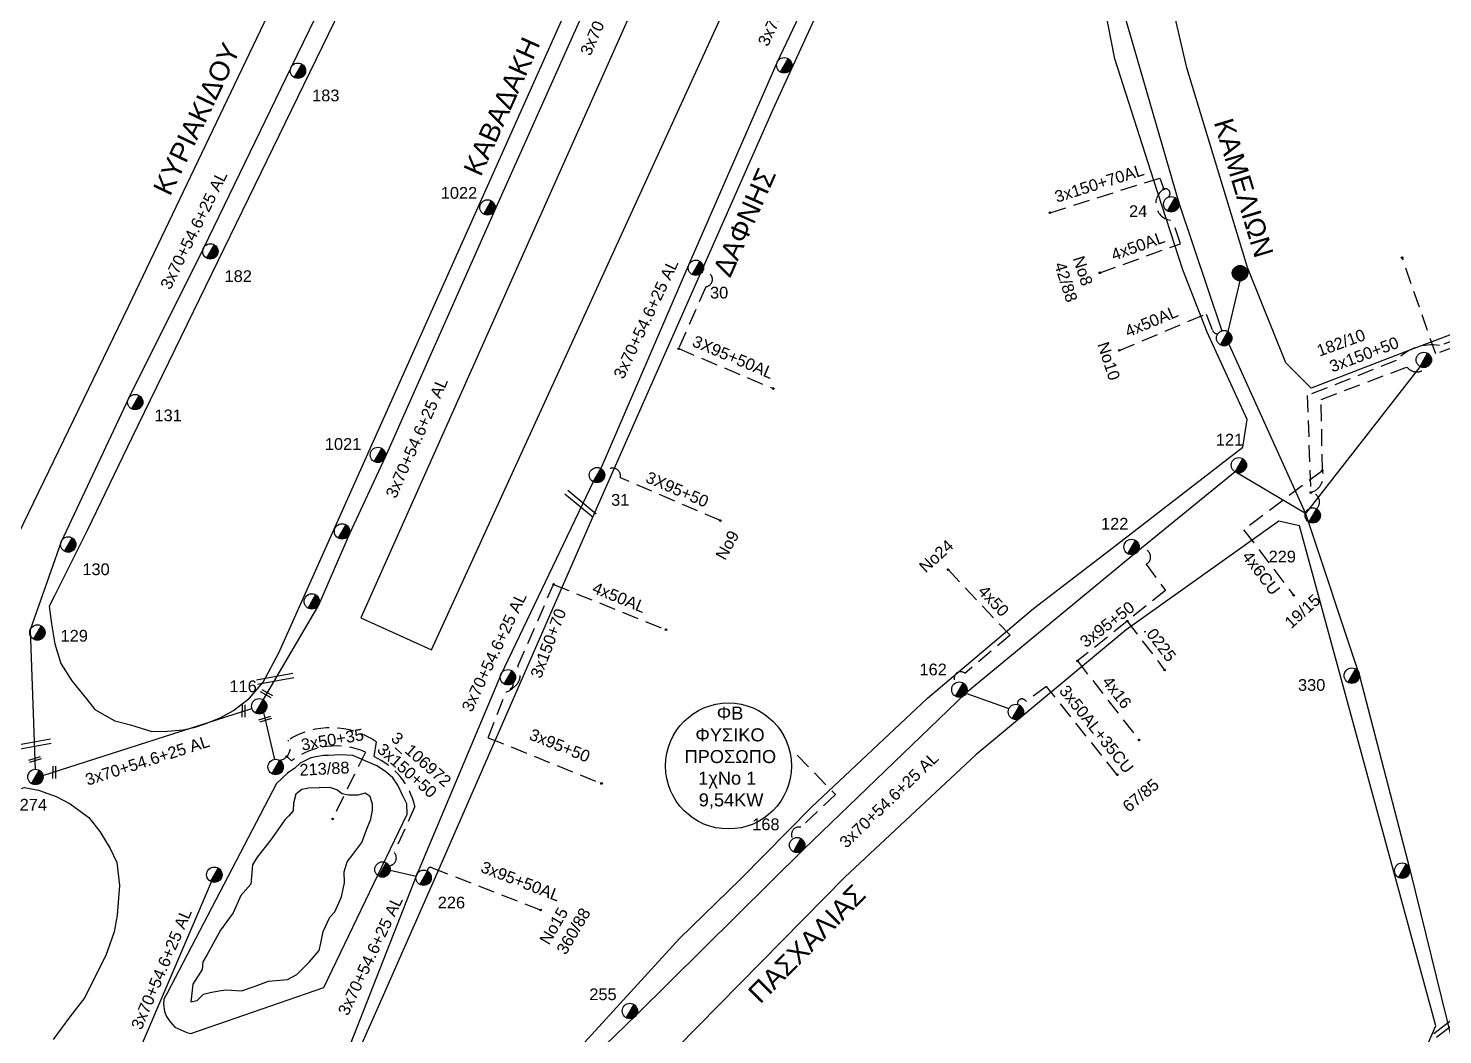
# Model space of a CAD drawing. Header units: millimetres. Extents: x 1421 to 11257, y 848 to 1896.
# Drawn here: x 9733 to 9950.2, y 1569.3 to 1723.8 of the extents above; entities that cross this region are included whole.
import ezdxf
from ezdxf.enums import TextEntityAlignment as Align

# ---------------------------------------------------------------- set-up
doc = ezdxf.new("R2010")
doc.units = ezdxf.units.MM
doc.linetypes.add('DASHED', pattern=[19.05, 12.7, -6.35])
for name, color, linetype, lineweight in [('.0225', 7, 'DASHED', 30), ('.15AL', 7, 'DASHED', 30), ('3x150+50', 7, 'Continuous', 30), ('3x150+50 XLPE', 7, 'SYN_LINE', 30), ('3x150+70AL', 7, 'DASHED', 30), ('3x70+54.6+25 AL', 7, 'SYN_LINE', 30), ('3X95+50', 7, 'Continuous', 30), ('3x95+50AL', 7, 'Continuous', 30), ('4x16', 7, 'Continuous', 30), ('4x50', 7, 'Continuous', 30), ('4x6', 7, 'SYN_LINE', 30), ('Άγνωστα', 7, 'Continuous', 30), ('Υπόγεια καλώδια Παροχών ΧΤ   4x50AL', 7, 'DASHED', 30)]:
    doc.layers.add(name, color=color, linetype=linetype, lineweight=lineweight)
for name, color, linetype in [('3x50+35CU', 7, 'Continuous'), ('TEXT ΚΑΛΩΔΙΩΝ', 7, 'Continuous'), ('ΑΓΝΩΣΤΟ ΥΠΟΓΕΙΟ ΚΑΛΩΔΙΟ', 7, 'DASHED'), ('Μηχανική τομή', 7, 'Continuous'), ('Στύλος Ξύλινος', 7, 'Continuous'), ('Στύλος Ξύλινος @ 1', 7, 'Continuous'), ('Στύλος ΦΜ', 7, 'Continuous'), ('Στύλος ΦΜ @ 1', 7, 'Continuous'), ('Συνδέσεις', 7, 'Continuous'), ('Τομή', 7, 'Continuous'), ('Υπόβαθρο ΔΕΗ', 7, 'Continuous')]:
    doc.layers.add(name, color=color, linetype=linetype)
doc.styles.add('arial', font='ARIAL.TTF', dxfattribs={"height": 3})
doc.styles.get("Standard").update_dxf_attribs({"font": 'ARIAL.TTF', "height": 1.8})
doc.linetypes.add('SYN_LINE', pattern='A,0.5,-0.0001,["/\\/\\/\\/",Standard,S=0.1,R=0,X=0,Y=-0.05],-0.25', length=0.7501)

# ---------------------------------------------------------------- blocks, each defined once
blk = doc.blocks.new('ΥΠΑΡΧΩΝ ΤΣΙΜΕΝΤΕΝΙΟΣ ΣΤΥΛΟΣ')
at = {"layer": 'Στύλος ΦΜ'}
blk.add_hatch(color=7, dxfattribs=at).paths.add_polyline_path([(-1.29, -2.28, 0.574793), (2.62, 0, 0.268822), (1.3, 2.27)])
at = {"layer": 'Στύλος ΦΜ', "color": 7}
blk.add_line((-1.29, -2.28), (1.3, 2.27), dxfattribs=at)
blk.add_circle((0, 0), 2.62, dxfattribs=at)
at = {"layer": 'Στύλος ΦΜ', "flags": 4}
for tag, p in [('ΑΡΙΘΜΟΣ', (-4.68, 8.05)), ('ΤΥΠΟΣ', (-4.91, 3.03))]:
    blk.add_attdef(tag, p, '', height=4, dxfattribs=at)
blk = doc.blocks.new('ΥΠΑΡΧΩΝ ΞΥΛΙΝΟΣ ΣΤΥΛΟΣ')
at = {"layer": 'Στύλος Ξύλινος'}
h = blk.add_hatch(color=7, dxfattribs=at)
h.paths.add_polyline_path([(-2.62, 0, 0.270008), (-1.29, -2.28), (1.3, 2.27, 0.576266)])
h.paths.add_polyline_path([(-1.29, -2.28, 0.574793), (2.62, 0, 0.268822), (1.3, 2.27)])
at = {"layer": 'Στύλος Ξύλινος', "color": 7}
blk.add_line((-1.29, -2.28), (1.3, 2.27), dxfattribs=at)
blk.add_circle((0, 0), 2.62, dxfattribs=at)
at = {"layer": 'Στύλος Ξύλινος', "color": 1, "flags": 4}
for tag, p in [('ΑΡΙΘΜΟΣ', (-4.91, 8.6)), ('ΤΥΠΟΣ', (-4.85, 3.39))]:
    blk.add_attdef(tag, p, '', height=4, dxfattribs=at)
blk = doc.blocks.new('_ΣΥΝΔΕΣΗ')
at = {"layer": 'Συνδέσεις', "linetype": 'SYN_LINE', "ltscale": 40}
blk.add_hatch(color=256, dxfattribs=at).paths.add_polyline_path([(0.5, -0.01, 1), (-0.5, -0.01, 1)])
at = {"layer": 'Συνδέσεις'}
blk.add_circle((0, -0.01), 0.5, dxfattribs=at)
blk = doc.blocks.new('ΤΟΜΗ')
at = {"layer": 'Τομή', "ltscale": 40}
for p, q in [((11.33, -0.65), (-11.4, -0.65)), ((11.33, -3.42), (-11.4, -3.42))]:
    blk.add_line(p, q, dxfattribs=at)
blk = doc.blocks.new('ΜΗΧΑΝΙΚΗ ΤΟΜΗ')
at = {"layer": 'Μηχανική τομή', "ltscale": 40}
for p, q in [((-3.79, 1.21), (3.79, 1.21)), ((3.79, -0.34), (-3.79, -0.34))]:
    blk.add_line(p, q, dxfattribs=at)

msp = doc.modelspace()

# ---------------------------------------------------------------- linework, layer by layer
at = {"layer": '.0225', "color": 5, "linetype": 'DASHED', "lineweight": -3, "ltscale": 0.2}
msp.add_lwpolyline([(9901.73, 1632.78), (9907.48, 1625.27)], dxfattribs=at)
at = {"layer": '.15AL', "color": 1, "linetype": 'DASHED', "lineweight": -3, "ltscale": 0.2}
msp.add_lwpolyline([(9836.41, 1686.25, -1.196876), (9837.04, 1684.11), (9832.88, 1674.61)], format="xyb", dxfattribs=at)
at = {"lineweight": -3, "ltscale": 0.2}
msp.add_circle((9840.52, 1610.55), 9.67, dxfattribs=at)
at = {"layer": '3x150+50', "color": 5, "linetype": 'DASHED', "lineweight": -3, "ltscale": 0.2}
for points in [[(10005.97, 1680.29, 0.861014), (10000.69, 1688.02), (9999.19, 1693.31), (9949.7, 1675.07, 0.260688), (9943.05, 1672.77), (9929.34, 1667.39), (9929.93, 1652.52, -0.645373), (9930.81, 1650.02, 0.502796)], [(9929.93, 1652.52, 0.424497), (9931.7, 1655.87), (9931.52, 1666.82), (9944.68, 1671.78, 0.493431), (9947.66, 1671.77, -2.083591)]]:
    msp.add_lwpolyline(points, format="xyb", dxfattribs=at)
at = {"layer": '3x150+50 XLPE', "color": 27, "linetype": 'DASHED', "lineweight": -3, "ltscale": 0.2}
msp.add_lwpolyline([(10005.32, 1683.95, 0.417509), (10000.11, 1686.39), (9998.52, 1692), (9949.1, 1673.78), (9943.93, 1688.58)], format="xyb", dxfattribs=at)
at = {"layer": '3x150+50 XLPE', "color": 133, "linetype": 'DASHED', "lineweight": -3, "ltscale": 0.2}
for points in [[(9807.19, 1622.4, 0.451096), (9808.16, 1625.87), (9813.67, 1638.42)], [(9803.63, 1614.89), (9806.34, 1621.93, 0.407193), (9807.48, 1623.32)], [(9771.58, 1611.41, 0.549758), (9772.9, 1614.5, -0.301853), (9786.41, 1614.25), (9786.05, 1612, -0.233937), (9792.38, 1604.34), (9789.2, 1597.27, -0.620733), (9788.43, 1595.24, 2.100106)]]:
    msp.add_lwpolyline(points, format="xyb", dxfattribs=at)
msp.add_lwpolyline([(9784.78, 1612.69), (9779.74, 1602.42)], dxfattribs=at)
at = {"layer": '3x150+70AL', "color": 2, "linetype": 'DASHED', "lineweight": -3, "ltscale": 0.2}
msp.add_lwpolyline([(9889.88, 1695.45), (9906.73, 1700.79), (9907.34, 1699.09, -0.909765), (9907.97, 1697.81, -2.547454)], format="xyb", dxfattribs=at)
at = {"layer": '3x50+35CU', "color": 5, "linetype": 'DASHED', "lineweight": -3, "ltscale": 0.2}
msp.add_lwpolyline([(9900.21, 1609.19), (9889.33, 1622.77), (9886.24, 1620.43, 0.859479), (9884.88, 1620, -8.436686)], format="xyb", dxfattribs=at)
at = {"layer": '3x50+35CU', "color": 133, "linetype": 'DASHED', "lineweight": -3, "ltscale": 0.2}
msp.add_lwpolyline([(9772.7, 1612), (9773.42, 1611.32, -0.271074), (9784.78, 1612.69)], format="xyb", dxfattribs=at)
at = {"layer": '3x70+54.6+25 AL', "color": 5, "linetype": 'SYN_LINE', "lineweight": -3, "ltscale": 15}
for points in [[(9863.12, 1829.83), (9836.59, 1814.6), (9817.92, 1804.1), (9799.21, 1770.3), (9785.58, 1742.89), (9773.33, 1717.72), (9759.9, 1690.01), (9748.51, 1667.14), (9738.04, 1644.94), (9733.3, 1631.42), (9734.05, 1610.03)], [(9929.08, 1649.28), (9929.08, 1649.28), (9918.3, 1655.68), (9903.38, 1643.52), (9876.98, 1621.7), (9852.07, 1597.79), (9826.41, 1572.37), (9811.76, 1558.16)]]:
    msp.add_lwpolyline(points, dxfattribs=at)
at = {"layer": '3x70+54.6+25 AL', "color": 2, "linetype": 'SYN_LINE', "lineweight": -3, "ltscale": 15}
for points in [[(9892.3, 1796.67), (9894.76, 1760.83), (9900.75, 1727.67), (9909.65, 1696.98), (9916.26, 1677.33)], [(9917.34, 1675.28), (9929.08, 1649.28), (9937.39, 1624.4), (9945.11, 1594.68), (9951.6, 1568.26)], [(9946.69, 1671.86), (9929.08, 1649.28)]]:
    msp.add_lwpolyline(points, dxfattribs=at)
at = {"layer": '3x70+54.6+25 AL', "color": 206, "linetype": 'SYN_LINE', "lineweight": -3, "ltscale": 15}
msp.add_lwpolyline([(9875.69, 1781.37), (9844.15, 1784.01), (9833.23, 1758.87), (9821.72, 1734.12), (9804.57, 1695.74), (9787.82, 1657.96), (9782.31, 1646.17), (9777.63, 1635.35), (9769.06, 1620.73)], dxfattribs=at)
at = {"layer": '3x70+54.6+25 AL', "color": 1, "linetype": 'SYN_LINE', "lineweight": -3, "ltscale": 15}
msp.add_lwpolyline([(9861.95, 1748.04), (9847.96, 1718.47), (9834.4, 1687.41), (9820.91, 1656.21)], dxfattribs=at)
at = {"layer": '3x70+54.6+25 AL', "color": 2, "linetype": 'SYN_LINE', "lineweight": -3, "ltscale": 10}
msp.add_lwpolyline([(9917.21, 1677.24), (9919.06, 1685.01)], dxfattribs=at)
at = {"layer": '3x70+54.6+25 AL', "color": 133, "linetype": 'SYN_LINE', "lineweight": -3, "ltscale": 15}
for points in [[(9819.75, 1654.16), (9805.54, 1624.55), (9792.56, 1593.65), (9781.39, 1565.19)], [(9735.27, 1609.07), (9767.35, 1619.35)]]:
    msp.add_lwpolyline(points, dxfattribs=at)
at = {"layer": '3x70+54.6+25 AL', "color": 5, "linetype": 'SYN_LINE', "lineweight": -3, "ltscale": 7}
msp.add_lwpolyline([(9876.98, 1621.7), (9883.58, 1619.37)], dxfattribs=at)
at = {"layer": '3x70+54.6+25 AL', "color": 133, "linetype": 'SYN_LINE', "lineweight": -3, "ltscale": 9}
msp.add_lwpolyline([(9769.15, 1618.75), (9770.83, 1611.55)], dxfattribs=at)
at = {"layer": '3x70+54.6+25 AL', "color": 133, "linetype": 'SYN_LINE', "lineweight": -3, "ltscale": 5}
msp.add_lwpolyline([(9788.58, 1594.55), (9792.56, 1593.65)], dxfattribs=at)
at = {"layer": '3x70+54.6+25 AL', "color": 62, "linetype": 'SYN_LINE', "lineweight": -3, "ltscale": 15}
msp.add_lwpolyline([(9746.76, 1559.15), (9761.12, 1592.77)], dxfattribs=at)
at = {"layer": '3X95+50', "color": 1, "linetype": 'DASHED', "lineweight": -3, "ltscale": 0.2}
msp.add_lwpolyline([(9832.88, 1674.61), (9847.41, 1668.47)], dxfattribs=at)
msp.add_lwpolyline([(9839.27, 1648.2), (9823.92, 1654.78, 0.969069), (9821.53, 1655.36, 3.79418)], format="xyb", dxfattribs=at)
at = {"layer": '3X95+50', "color": 5, "linetype": 'DASHED', "lineweight": -3, "ltscale": 0.2}
msp.add_lwpolyline([(9903.38, 1643.52, -1.13353), (9904.66, 1641.54), (9907.6, 1637.49), (9894.1, 1626.66)], format="xyb", dxfattribs=at)
at = {"layer": '3x95+50AL', "color": 133, "linetype": 'DASHED', "lineweight": -3, "ltscale": 0.2}
msp.add_lwpolyline([(9803.63, 1614.89), (9821.03, 1607.87)], dxfattribs=at)
msp.add_lwpolyline([(9794.29, 1594.41, -0.643691), (9795.03, 1594.89), (9811.69, 1588.45)], format="xyb", dxfattribs=at)
at = {"layer": '4x16', "color": 5, "linetype": 'DASHED', "lineweight": -3, "ltscale": 0.2}
msp.add_lwpolyline([(9894.1, 1626.66), (9903.54, 1614.54)], dxfattribs=at)
at = {"layer": '4x50', "color": 5, "linetype": 'DASHED', "lineweight": -3, "ltscale": 0.2}
msp.add_lwpolyline([(9874.22, 1640.68), (9883.76, 1630.6), (9876.82, 1624.76, 0.942647), (9875.41, 1623.32, -1.74597)], format="xyb", dxfattribs=at)
at = {"layer": '4x50', "color": 133, "linetype": 'DASHED', "lineweight": -3, "ltscale": 0.2}
msp.add_lwpolyline([(9813.67, 1638.42), (9830.92, 1631.45)], dxfattribs=at)
at = {"layer": '4x6', "color": 5, "linetype": 'DASHED', "lineweight": -3, "ltscale": 0.2}
msp.add_lwpolyline([(9931.7, 1655.87), (9919.61, 1646.79), (9927.3, 1636.73)], dxfattribs=at)
at = {"layer": 'ΑΓΝΩΣΤΟ ΥΠΟΓΕΙΟ ΚΑΛΩΔΙΟ', "color": 5, "linetype": 'DASHED', "lineweight": -3, "ltscale": 0.2}
msp.add_lwpolyline([(9851.05, 1612.21), (9856.93, 1606.17), (9851.63, 1601.14, 0.694228), (9850.39, 1599.37, 2.991608)], format="xyb", dxfattribs=at)
at = {"layer": 'Υπόβαθρο ΔΕΗ', "lineweight": -3, "ltscale": 0.1}
for points in [[(9865.47, 1815.79), (9784.09, 1633.27), (9794.9, 1628.37), (9899.53, 1856.99)], [(9940.84, 1857.59), (9954.5, 1812.9), (9964.87, 1780.32), (9971.37, 1759.92), (9979.37, 1740.28), (9990.21, 1713.09), (9996.6, 1700.9), (9992.38, 1692.13), (9945.2, 1674.42), (9929.97, 1668.56), (9926.11, 1672.42), (9920.18, 1687.06), (9910.91, 1717.68), (9908.12, 1729.65), (9904.9, 1750.73), (9902.32, 1769.81), (9901.27, 1794.66), (9902.29, 1813.54), (9903.93, 1826.27), (9906.55, 1836.18), (9909.04, 1845.6), (9914.14, 1852.56), (9916.97, 1857.84)], [(9726.17, 1635.27), (9748.4, 1681.09), (9769.81, 1725.77), (9805.36, 1798.65)], [(9790.39, 1746.09), (9748.93, 1660.93), (9742.13, 1646.78), (9737.02, 1636.65), (9736.23, 1635.07), (9736.56, 1632.34), (9737.1, 1629.29), (9737.99, 1626.28), (9739.69, 1623.61), (9741.93, 1620.83), (9743.23, 1619.22), (9746.31, 1617.49), (9748.7, 1616.87), (9751.99, 1615.83), (9754.39, 1615.87), (9756.78, 1616.1), (9758.64, 1616.48), (9760.19, 1617.03), (9762.58, 1617.99), (9764.53, 1619.04), (9767, 1620.93), (9769.09, 1623.4), (9771.49, 1627.9), (9828.92, 1756.35)], [(9861.34, 1741.88), (9847.58, 1711.86), (9819.57, 1648.57), (9795.47, 1593.43), (9786.74, 1573.59), (9784.04, 1567.47)], [(9810.93, 1559.9), (9833.01, 1584.06), (9842.38, 1593.19), (9853.32, 1604.27), (9871.05, 1620.96), (9887.35, 1634.7), (9898.95, 1643.61), (9919.46, 1659.47), (9920.13, 1663.72), (9914.02, 1677.13), (9910.28, 1686.68), (9905.8, 1700.41), (9899.84, 1719.1), (9895.11, 1743.15)], [(9945.6, 1562.65), (9949.1, 1570.68), (9928.17, 1647.43), (9925.03, 1648.1), (9901.59, 1631.44), (9878.5, 1612.27), (9858.37, 1593.49), (9826.18, 1560.8)], [(9594.71, 1568.22), (9732.44, 1607.24), (9734.59, 1606.85), (9737.31, 1605.87), (9739.47, 1604.73), (9742.3, 1602.65), (9744.02, 1600.5), (9745.57, 1597.9), (9746.6, 1595.72), (9747, 1592.18), (9746.64, 1587.63), (9746.2, 1585.1), (9744.92, 1581.47), (9743.33, 1578.33), (9741.69, 1575.03), (9739.41, 1572.02), (9736.86, 1568.59)]]:
    msp.add_lwpolyline(points, dxfattribs=at)
for points in [[(9771.12, 1607.84), (9754.33, 1575.66), (9753.83, 1574.75), (9753.77, 1574.01), (9753.92, 1572.85), (9754.21, 1572.09), (9754.78, 1571.27), (9755.53, 1570.46), (9756.42, 1570.04), (9757.34, 1569.65), (9757.99, 1569.48), (9778.41, 1576.53), (9791.17, 1603.16), (9791.12, 1604.76), (9790.54, 1605.95), (9789.74, 1607.61), (9788.96, 1608.72), (9787.88, 1609.68), (9786.51, 1610.59), (9782.85, 1612.13), (9781.07, 1612.26), (9779.08, 1612.15), (9778.34, 1612.18), (9777.17, 1611.96), (9776.39, 1611.81), (9774.74, 1610.97), (9773.96, 1610.22), (9772.8, 1609.45)], [(9779.29, 1607.23), (9776.04, 1607.14), (9775.01, 1606.92), (9774.07, 1606.2), (9773.73, 1604.86), (9773.67, 1603.64), (9773.04, 1602.89), (9772.42, 1602.27), (9770.23, 1599.21), (9768.13, 1596.56), (9767.43, 1595.36), (9767.28, 1593.56), (9767.19, 1592.43), (9765.63, 1590.67), (9764.45, 1587.99), (9762.55, 1585.34), (9760.46, 1581.61), (9759.83, 1580.5), (9759.73, 1579.3), (9758.26, 1577.08), (9758.07, 1575.23), (9757.99, 1574.37), (9758.92, 1574.54), (9759.89, 1575.51), (9760.96, 1575.79), (9762.27, 1576.01), (9763.44, 1576.21), (9765.75, 1576.04), (9767.85, 1576.73), (9769.88, 1577.54), (9772.83, 1577.76), (9774.27, 1578.55), (9776.15, 1580.43), (9777.66, 1582.22), (9777.94, 1583.34), (9778.28, 1585.16), (9779.32, 1587.32), (9780.07, 1588.16), (9781.1, 1590.48), (9781.58, 1592.59), (9781.51, 1594.31), (9781.98, 1595.81), (9782.86, 1596.97), (9784.21, 1598.79), (9784.96, 1600.77), (9785.62, 1602.37), (9785.84, 1603.74), (9785.84, 1604.71), (9785.49, 1605.84), (9784.74, 1606.37), (9783.61, 1606.06), (9782.17, 1606.06), (9781.23, 1606.25), (9780.39, 1606.9)]]:
    msp.add_lwpolyline(points, close=True, dxfattribs=at)
at = {"layer": 'Υπόγεια καλώδια Παροχών ΧΤ   4x50AL', "color": 2, "linetype": 'DASHED', "lineweight": -3, "ltscale": 0.2}
for points in [[(9897.52, 1686.25), (9909.89, 1690.71), (9908.74, 1694.31, -0.759058), (9907.34, 1699.09)], [(9900.51, 1674.33), (9913.84, 1679.91), (9914.83, 1677.38, 0.338893), (9915.66, 1676.89, 5.882976)]]:
    msp.add_lwpolyline(points, format="xyb", dxfattribs=at)

# ---------------------------------------------------------------- block references
at = {"layer": 'Μηχανική τομή', "lineweight": -3, "xscale": 0.2499999999999678, "yscale": 0.2499999999999678, "zscale": 0.2499999999999678}
for p, rotation in [((9769.54, 1621.55), 330.7996088675496), ((9766.18, 1618.98), 89.91428083369794), ((9769.43, 1617.63), 17.1302935567049), ((9734.08, 1611.44), 17.1302935567049), ((9737.11, 1609.56), 89.91428083369794)]:
    msp.add_blockref('ΜΗΧΑΝΙΚΗ ΤΟΜΗ', p, dxfattribs=dict(at, rotation=rotation))
at = {"layer": 'Στύλος Ξύλινος @ 1', "lineweight": -3, "ltscale": 40, "xscale": 0.4499999999998181, "yscale": 0.4499999999998181, "zscale": 0.4499999999998181}
msp.add_blockref('ΥΠΑΡΧΩΝ ΞΥΛΙΝΟΣ ΣΤΥΛΟΣ', (9919.05, 1686.19), dxfattribs=at)
at = {"layer": 'Στύλος ΦΜ @ 1', "color": 1, "lineweight": -3, "ltscale": 40}
ref = msp.add_blockref('ΥΠΑΡΧΩΝ ΤΣΙΜΕΝΤΕΝΙΟΣ ΣΤΥΛΟΣ', (9774.42, 1717.26), dxfattribs=dict(at, xscale=0.4499999999998181, yscale=0.4499999999998181, zscale=0.4499999999998181))
ref.add_attrib('ΑΡΙΘΜΟΣ', '183', (9776.59, 1712.56), dxfattribs={"layer": 'Στύλος ΦΜ', "height": 1.8, "flags": 4})
at = {"layer": 'Στύλος ΦΜ @ 1', "color": 1, "lineweight": -3, "ltscale": 40, "xscale": 0.4499999999998181, "yscale": 0.4499999999998181, "zscale": 0.4499999999998181}
for p in [(9849.07, 1718.09), (9916.62, 1676.21), (9947.27, 1672.88), (9781.19, 1646.55), (9776.54, 1635.81), (9806.65, 1624.16), (9884.64, 1618.85), (9770.99, 1610.39), (9761.58, 1593.86), (9787.4, 1594.66), (9943.95, 1594.48)]:
    msp.add_blockref('ΥΠΑΡΧΩΝ ΤΣΙΜΕΝΤΕΝΙΟΣ ΣΤΥΛΟΣ', p, dxfattribs=at)
at = {"layer": 'Στύλος ΦΜ @ 1', "color": 1, "lineweight": -3, "ltscale": 40}
ref = msp.add_blockref('ΥΠΑΡΧΩΝ ΤΣΙΜΕΝΤΕΝΙΟΣ ΣΤΥΛΟΣ', (9803.52, 1696.27), dxfattribs=dict(at, xscale=0.4499999999998181, yscale=0.4499999999998181, zscale=0.4499999999998181))
ref.add_attrib('ΑΡΙΘΜΟΣ', '1022', (9796.34, 1697.61), dxfattribs={"layer": 'Στύλος ΦΜ', "height": 1.8, "flags": 4})
ref = msp.add_blockref('ΥΠΑΡΧΩΝ ΤΣΙΜΕΝΤΕΝΙΟΣ ΣΤΥΛΟΣ', (9908.5, 1696.76), dxfattribs=dict(at, xscale=0.4499999999998181, yscale=0.4499999999998181, zscale=0.4499999999998181))
ref.add_attrib('ΑΡΙΘΜΟΣ', '24', (9902.01, 1694.8), dxfattribs={"layer": 'Στύλος ΦΜ', "height": 1.8, "flags": 4})
ref = msp.add_blockref('ΥΠΑΡΧΩΝ ΤΣΙΜΕΝΤΕΝΙΟΣ ΣΤΥΛΟΣ', (9760.97, 1689.53), dxfattribs=dict(at, xscale=0.4499999999998181, yscale=0.4499999999998181, zscale=0.4499999999998181))
ref.add_attrib('ΑΡΙΘΜΟΣ', '182', (9763.15, 1684.83), dxfattribs={"layer": 'Στύλος ΦΜ', "height": 1.8, "flags": 4})
ref = msp.add_blockref('ΥΠΑΡΧΩΝ ΤΣΙΜΕΝΤΕΝΙΟΣ ΣΤΥΛΟΣ', (9835.51, 1687.01), dxfattribs=dict(at, xscale=0.4499999999998181, yscale=0.4499999999998181, zscale=0.4499999999998181))
ref.add_attrib('ΑΡΙΘΜΟΣ', '30', (9837.68, 1682.3), dxfattribs={"layer": 'Στύλος ΦΜ', "height": 1.8, "flags": 4})
ref = msp.add_blockref('ΥΠΑΡΧΩΝ ΤΣΙΜΕΝΤΕΝΙΟΣ ΣΤΥΛΟΣ', (9749.43, 1666.4), dxfattribs=dict(at, xscale=0.4499999999998181, yscale=0.4499999999998181, zscale=0.4499999999998181))
ref.add_attrib('ΑΡΙΘΜΟΣ', '131', (9752.39, 1663.46), dxfattribs={"layer": 'Στύλος ΦΜ', "height": 1.8, "flags": 4})
ref = msp.add_blockref('ΥΠΑΡΧΩΝ ΤΣΙΜΕΝΤΕΝΙΟΣ ΣΤΥΛΟΣ', (9918.88, 1656.71), dxfattribs=dict(at, xscale=0.4499999999998181, yscale=0.4499999999998181, zscale=0.4499999999998181))
ref.add_attrib('ΑΡΙΘΜΟΣ', '121', (9915.34, 1659.73), dxfattribs={"layer": 'Στύλος ΦΜ', "height": 1.8, "flags": 4})
ref = msp.add_blockref('ΥΠΑΡΧΩΝ ΤΣΙΜΕΝΤΕΝΙΟΣ ΣΤΥΛΟΣ', (9786.69, 1658.29), dxfattribs=dict(at, xscale=0.4499999999998181, yscale=0.4499999999998181, zscale=0.4499999999998181))
ref.add_attrib('ΑΡΙΘΜΟΣ', '1021', (9778.55, 1659.07), dxfattribs={"layer": 'Στύλος ΦΜ', "height": 1.8, "flags": 4})
ref = msp.add_blockref('ΥΠΑΡΧΩΝ ΤΣΙΜΕΝΤΕΝΙΟΣ ΣΤΥΛΟΣ', (9820.33, 1655.19), dxfattribs=dict(at, xscale=0.4499999999998181, yscale=0.4499999999998181, zscale=0.4499999999998181))
ref.add_attrib('ΑΡΙΘΜΟΣ', '31', (9822.5, 1650.49), dxfattribs={"layer": 'Στύλος ΦΜ', "height": 1.8, "flags": 4})
ref = msp.add_blockref('ΥΠΑΡΧΩΝ ΤΣΙΜΕΝΤΕΝΙΟΣ ΣΤΥΛΟΣ', (9902.4, 1644.16), dxfattribs=dict(at, xscale=0.4499999999998181, yscale=0.4499999999998181, zscale=0.4499999999998181))
ref.add_attrib('ΑΡΙΘΜΟΣ', '122', (9897.71, 1646.83), dxfattribs={"layer": 'Στύλος ΦΜ', "height": 1.8, "flags": 4})
ref = msp.add_blockref('ΥΠΑΡΧΩΝ ΤΣΙΜΕΝΤΕΝΙΟΣ ΣΤΥΛΟΣ', (9930.22, 1649), dxfattribs=dict(at, xscale=0.4499999999998181, yscale=0.4499999999998181, zscale=0.4499999999998181))
ref.add_attrib('ΑΡΙΘΜΟΣ', '229', (9923.44, 1641.79), dxfattribs={"layer": 'Στύλος ΦΜ', "height": 1.8, "flags": 4})
ref = msp.add_blockref('ΥΠΑΡΧΩΝ ΤΣΙΜΕΝΤΕΝΙΟΣ ΣΤΥΛΟΣ', (9739.15, 1644.54), dxfattribs=dict(at, xscale=0.4499999999998181, yscale=0.4499999999998181, zscale=0.4499999999998181))
ref.add_attrib('ΑΡΙΘΜΟΣ', '130', (9741.32, 1639.84), dxfattribs={"layer": 'Στύλος ΦΜ', "height": 1.8, "flags": 4})
ref = msp.add_blockref('ΥΠΑΡΧΩΝ ΤΣΙΜΕΝΤΕΝΙΟΣ ΣΤΥΛΟΣ', (9734.41, 1631.03), dxfattribs=dict(at, xscale=0.4499999999998181, yscale=0.4499999999998181, zscale=0.4499999999998181))
ref.add_attrib('ΑΡΙΘΜΟΣ', '129', (9737.97, 1629.63), dxfattribs={"layer": 'Στύλος ΦΜ', "height": 1.8, "flags": 4})
ref = msp.add_blockref('ΥΠΑΡΧΩΝ ΤΣΙΜΕΝΤΕΝΙΟΣ ΣΤΥΛΟΣ', (9875.96, 1622.27), dxfattribs=dict(at, xscale=0.4499999999998181, yscale=0.4499999999998181, zscale=0.4499999999998181))
ref.add_attrib('ΑΡΙΘΜΟΣ', '162', (9869.84, 1624.46), dxfattribs={"layer": 'Στύλος ΦΜ', "height": 1.8, "flags": 4})
ref = msp.add_blockref('ΥΠΑΡΧΩΝ ΤΣΙΜΕΝΤΕΝΙΟΣ ΣΤΥΛΟΣ', (9936.21, 1624.41), dxfattribs=dict(at, xscale=0.4499999999998181, yscale=0.4499999999998181, zscale=0.4499999999998181))
ref.add_attrib('ΑΡΙΘΜΟΣ', '330', (9927.95, 1622.08), dxfattribs={"layer": 'Στύλος ΦΜ', "height": 1.8, "flags": 4})
ref = msp.add_blockref('ΥΠΑΡΧΩΝ ΤΣΙΜΕΝΤΕΝΙΟΣ ΣΤΥΛΟΣ', (9768.47, 1619.71), dxfattribs=dict(at, xscale=0.4499999999998181, yscale=0.4499999999998181, zscale=0.4499999999998181))
ref.add_attrib('ΑΡΙΘΜΟΣ', '116', (9763.9, 1621.88), dxfattribs={"layer": 'Στύλος ΦΜ', "height": 1.8, "flags": 4})
ref = msp.add_blockref('ΥΠΑΡΧΩΝ ΤΣΙΜΕΝΤΕΝΙΟΣ ΣΤΥΛΟΣ', (9734.11, 1608.86), dxfattribs=dict(at, xscale=0.4499999999998181, yscale=0.4499999999998181, zscale=0.4499999999998181))
ref.add_attrib('ΑΡΙΘΜΟΣ', '274', (9731.69, 1603.7), dxfattribs={"layer": 'Στύλος ΦΜ', "height": 1.8, "flags": 4})
ref = msp.add_blockref('ΥΠΑΡΧΩΝ ΤΣΙΜΕΝΤΕΝΙΟΣ ΣΤΥΛΟΣ', (9851.06, 1598.4), dxfattribs=dict(at, xscale=0.4499999999998181, yscale=0.4499999999998181, zscale=0.4499999999998181))
ref.add_attrib('ΑΡΙΘΜΟΣ', '168', (9844.16, 1600.69), dxfattribs={"layer": 'Στύλος ΦΜ', "height": 1.8, "flags": 4})
ref = msp.add_blockref('ΥΠΑΡΧΩΝ ΤΣΙΜΕΝΤΕΝΙΟΣ ΣΤΥΛΟΣ', (9793.71, 1593.39), dxfattribs=dict(at, xscale=0.4499999999998181, yscale=0.4499999999998181, zscale=0.4499999999998181))
ref.add_attrib('ΑΡΙΘΜΟΣ', '226', (9795.88, 1588.69), dxfattribs={"layer": 'Στύλος ΦΜ', "height": 1.8, "flags": 4})
ref = msp.add_blockref('ΥΠΑΡΧΩΝ ΤΣΙΜΕΝΤΕΝΙΟΣ ΣΤΥΛΟΣ', (9825.38, 1572.94), dxfattribs=dict(at, xscale=0.4499999999998181, yscale=0.4499999999998181, zscale=0.4499999999998181))
ref.add_attrib('ΑΡΙΘΜΟΣ', '255', (9819.15, 1574.61), dxfattribs={"layer": 'Στύλος ΦΜ', "height": 1.8, "flags": 4})
at = {"layer": 'Συνδέσεις', "lineweight": -3, "xscale": 0.25, "yscale": 0.25, "zscale": 0.25}
for p in [(9907.34, 1699.09), (9889.88, 1695.46), (9943.94, 1688.58), (9897.53, 1686.25), (9832.88, 1674.61), (9900.51, 1674.34), (9847.41, 1668.48), (9931.7, 1655.87), (9929.93, 1652.52), (9839.27, 1648.21), (9874.22, 1640.68), (9813.67, 1638.42), (9927.3, 1636.73), (9830.92, 1631.45), (9901.74, 1632.79), (9894.1, 1626.66), (9907.49, 1625.27), (9807.19, 1622.4), (9903.55, 1614.54), (9772.7, 1612), (9900.21, 1609.2), (9821.03, 1607.87), (9779.74, 1602.42), (9811.69, 1588.45)]:
    msp.add_blockref('_ΣΥΝΔΕΣΗ', p, dxfattribs=at)
at = {"layer": 'Τομή', "lineweight": -3}
for p, xscale, yscale, zscale, rotation in [((9818.13, 1651.13), 0.2499999999999998, 0.2499999999999998, 0.2499999999999998, 320.325366109306), ((9770.84, 1624.4), 0.2499999999999998, 0.2499999999999998, 0.2499999999999998, 10.36194366383341), ((9733.59, 1614.31), 0.2499999999999998, 0.2499999999999998, 0.2499999999999998, 10.36194366383341), ((9951.58, 1570.53), 0.2499999999999999, 0.2499999999999999, 0.2499999999999999, 217.5378208197202)]:
    msp.add_blockref('ΤΟΜΗ', p, dxfattribs=dict(at, xscale=xscale, yscale=yscale, zscale=zscale, rotation=rotation))

# ---------------------------------------------------------------- texts
at = {"layer": 'TEXT ΚΑΛΩΔΙΩΝ', "lineweight": -3, "ltscale": 15, "style": 'arial'}
for s, rotation, p in [('3x70+54.6+25 AL', 65.928, (9822.53, 1728.84)), ('3x70+54.6+25 AL', 64.6764, (9849.99, 1730.22)), ('3x70+54.6+25 AL', 64.6764, (9827.83, 1679.16)), ('3x70+54.6+25 AL', 66.085, (9792.65, 1660.93)), ('3X95+50', 336.8174, (9832.65, 1653)), ('4x50', 313.4012, (9881.22, 1635.9)), ('3x70+54.6+25 AL', 64.6764, (9804.53, 1628.05)), ('3x70+54.6+25 AL', 17.774, (9751.3, 1611.4)), ('3x70+54.6+25 AL', 43.8153, (9865.15, 1605.35)), ('3x70+54.6+25 AL', 64.6764, (9785.52, 1581.45)), ('3x70+54.6+25 AL', 66.8771, (9753.45, 1579.4))]:
    msp.add_text(s, height=1.8, rotation=rotation, dxfattribs=at).set_placement(p, align=Align.MIDDLE_CENTER)
at = {"layer": 'TEXT ΚΑΛΩΔΙΩΝ', "lineweight": -3, "ltscale": 0.2, "style": 'arial'}
for s, rotation, p in [('3x150+70AL', 17.57, (9897.44, 1699.99)), ('3x70+54.6+25 AL', 63.5552, (9758.42, 1692.81)), ('  4x50AL', 19.8296, (9902.71, 1690.13)), ('4x50AL', 22.7267, (9905.44, 1678.79)), ('3X95+50AL', 337.0968, (9841.23, 1673.31)), ('3x150+50', 20.4083, (9938.1, 1673.72)), ('4x6CU', 307.3759, (9922.31, 1640.18)), ('4x50AL', 337.9903, (9823.73, 1636.43)), ('3x95+50', 37.5543, (9898.66, 1632.29)), ('3x150+70', 69.3239, (9812.84, 1629.38)), ('   .0225', 307.4173, (9906.13, 1630.23)), ('3x50AL+35CU', 308.7038, (9897.02, 1616.2)), ('4x16', 307.9226, (9900.16, 1621.86)), ('3x50+35', 9.7514, (9779.7, 1614.6)), ('3_106972', 318.5752, (9793.35, 1611.56)), ('3x95+50', 338.0263, (9814.62, 1613.7)), ('3x150+50', 318.5752, (9791.18, 1609.85)), ('3x95+50AL', 338.8678, (9808.61, 1592.86))]:
    msp.add_text(s, height=1.8, rotation=rotation, dxfattribs=at).set_placement(p, align=Align.MIDDLE_CENTER)
at = {"layer": 'Άγνωστα', "lineweight": -3, "ltscale": 0.2, "char_height": 1.8, "width": 18.6352, "attachment_point": 1, "style": 'arial'}
for s, insert, rotation in [('No8\\P42/88', (9895.07, 1689.02), 288), ('182/10', (9930.63, 1675.05), 20), ('No10', (9898.84, 1675.83), 288), ('No9', (9838.42, 1642.86), 61), ('No24', (9869.58, 1641.41), 42.3465), ('19/15', (9925.7, 1632.85), 42.3465), ('213/88', (9774.6, 1610.83), 3), ('67/85', (9900.82, 1604.71), 40), ('No15\\P360/88', (9811.4, 1583.86), 59.6745)]:
    msp.add_mtext(s, dxfattribs=dict(at, insert=insert, rotation=rotation))
at = {"layer": 'Υπόβαθρο ΔΕΗ', "lineweight": -3, "ltscale": 0.1, "style": 'arial'}
for s, rotation, p in [('ΚΑΒΑΔΑΚΗ', 65.913, (9805.71, 1711.79)), ('ΚΥΡΙΑΚΙΔΟΥ', 64.3907, (9758.86, 1709.86)), ('ΚΑΜΕΛΙΩΝ', 286.8308, (9919.62, 1699.27)), ('ΔΑΦΝΗΣ', 66.13, (9842.96, 1694.01)), ('ΠΑΣΧΑΛΙΑΣ', 45.4314, (9852.52, 1583.27))]:
    msp.add_text(s, height=3, rotation=rotation, dxfattribs=at).set_placement(p, align=Align.MIDDLE_CENTER)
at = {"layer": 'Υπόβαθρο ΔΕΗ', "lineweight": -3, "char_height": 2, "width": 17.2548, "attachment_point": 1}
for s, insert in [('{\\W8.64836; }ΦΒ \\P{\\W4.42067; }ΦΥΣΙΚΟ \\P{\\W2.28183; }ΠΡΟΣΩΠΟ', (9832, 1619.66)), ('{\\W5.64925; }1χΝο 1\\P{\\W5.75643; }9,54KW', (9831.48, 1609.68))]:
    msp.add_mtext(s, dxfattribs=dict(at, insert=insert))

doc.saveas('drawing.dxf')
